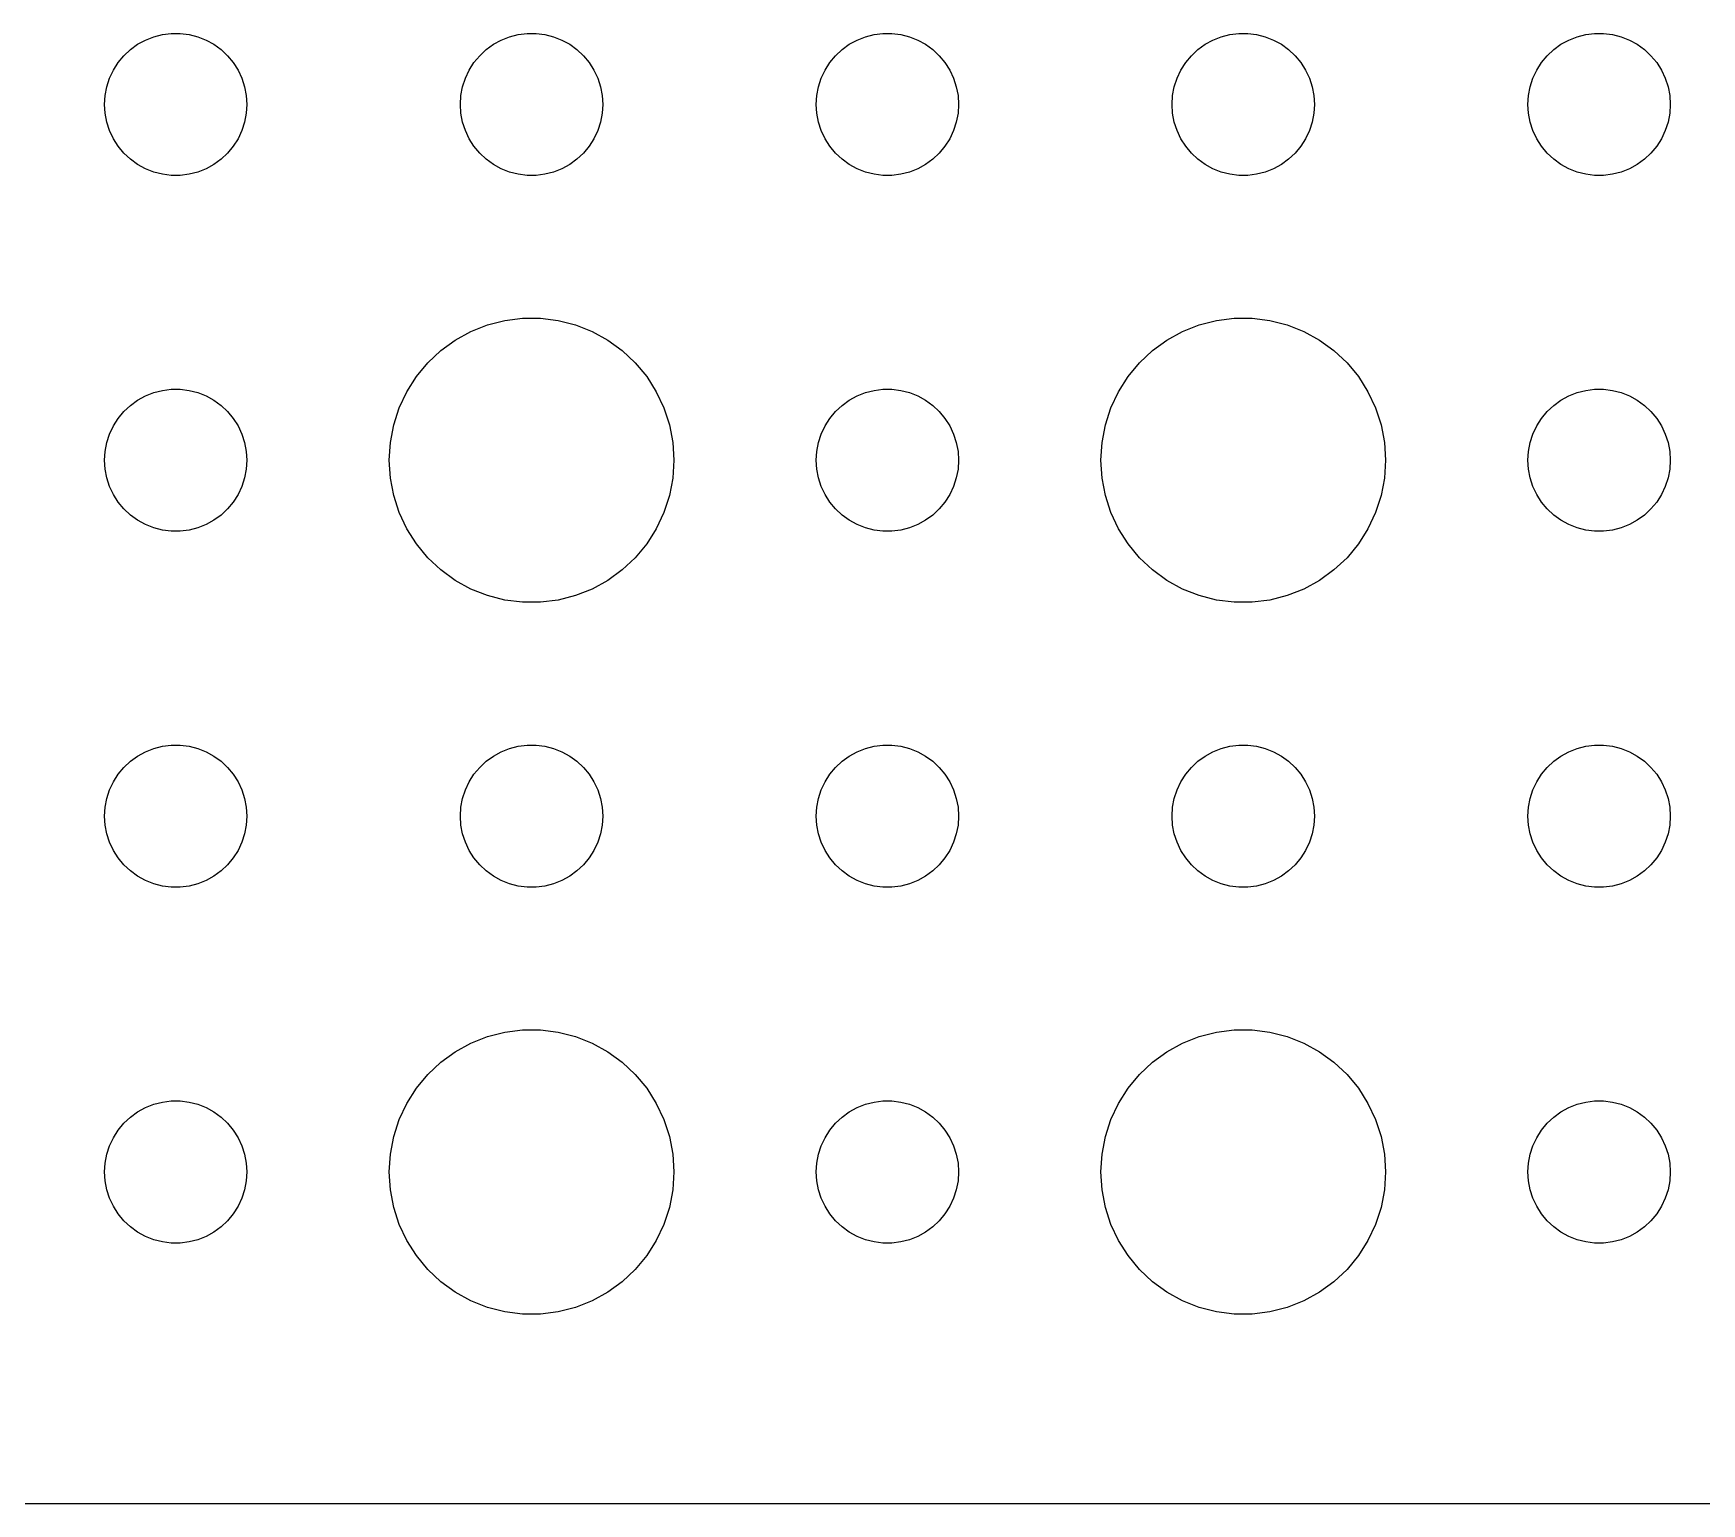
# Model space of a CAD drawing. Header units: metres. Extents: x -134 to 134, y -134 to 134.
# Drawn here: x -3 to 32.16, y -134.49 to -103.5 of the extents above; entities that cross this region are included whole.
import ezdxf

# ---------------------------------------------------------------- set-up
doc = ezdxf.new("R2010")
doc.units = ezdxf.units.M

msp = doc.modelspace()

# ---------------------------------------------------------------- linework, layer by layer
for p, q in [((-0.80373, -103.734), (-0.63866, -103.643)), ((-0.63866, -103.643), (-0.46352, -103.573)), ((-0.46352, -103.573), (-0.28107, -103.527)), ((-0.28107, -103.527), (-0.09418, -103.503)), ((-0.09418, -103.503), (0.09418, -103.503)), ((0.09418, -103.503), (0.28107, -103.527)), ((0.28107, -103.527), (0.46352, -103.573)), ((0.46352, -103.573), (0.63866, -103.643)), ((0.63866, -103.643), (0.80373, -103.734)), ((6.69626, -103.734), (6.86133, -103.643)), ((6.86133, -103.643), (7.03647, -103.573)), ((7.03647, -103.573), (7.21892, -103.527)), ((7.21892, -103.527), (7.40581, -103.503)), ((7.40581, -103.503), (7.59418, -103.503)), ((7.59418, -103.503), (7.78107, -103.527)), ((7.78107, -103.527), (7.96352, -103.573)), ((7.96352, -103.573), (8.13866, -103.643)), ((8.13866, -103.643), (8.30373, -103.734)), ((14.1963, -103.734), (14.3613, -103.643)), ((14.3613, -103.643), (14.5365, -103.573)), ((14.5365, -103.573), (14.7189, -103.527)), ((14.7189, -103.527), (14.9058, -103.503)), ((14.9058, -103.503), (15.0942, -103.503)), ((15.0942, -103.503), (15.2811, -103.527)), ((15.2811, -103.527), (15.4635, -103.573)), ((15.4635, -103.573), (15.6387, -103.643)), ((15.6387, -103.643), (15.8037, -103.734)), ((21.6963, -103.734), (21.8613, -103.643)), ((21.8613, -103.643), (22.0365, -103.573)), ((22.0365, -103.573), (22.2189, -103.527)), ((22.2189, -103.527), (22.4058, -103.503)), ((22.4058, -103.503), (22.5942, -103.503)), ((22.5942, -103.503), (22.7811, -103.527)), ((22.7811, -103.527), (22.9635, -103.573)), ((22.9635, -103.573), (23.1387, -103.643)), ((23.1387, -103.643), (23.3037, -103.734)), ((29.1963, -103.734), (29.3613, -103.643)), ((29.3613, -103.643), (29.5365, -103.573)), ((29.5365, -103.573), (29.7189, -103.527)), ((29.7189, -103.527), (29.9058, -103.503)), ((29.9058, -103.503), (30.0942, -103.503)), ((30.0942, -103.503), (30.2811, -103.527)), ((30.2811, -103.527), (30.4635, -103.573)), ((30.4635, -103.573), (30.6387, -103.643)), ((30.6387, -103.643), (30.8037, -103.734)), ((-1.21352, -104.118), (-1.09344, -103.973)), ((-1.09344, -103.973), (-0.95613, -103.844)), ((-0.95613, -103.844), (-0.80373, -103.734)), ((0.80373, -103.734), (0.95613, -103.844)), ((0.95613, -103.844), (1.09344, -103.973)), ((1.09344, -103.973), (1.21352, -104.118)), ((6.28647, -104.118), (6.40654, -103.973)), ((6.40654, -103.973), (6.54385, -103.844)), ((6.54385, -103.844), (6.69626, -103.734)), ((8.30373, -103.734), (8.45613, -103.844)), ((8.45613, -103.844), (8.59344, -103.973)), ((8.59344, -103.973), (8.71352, -104.118)), ((13.7865, -104.118), (13.9065, -103.973)), ((13.9065, -103.973), (14.0439, -103.844)), ((14.0439, -103.844), (14.1963, -103.734)), ((15.8037, -103.734), (15.9561, -103.844)), ((15.9561, -103.844), (16.0934, -103.973)), ((16.0934, -103.973), (16.2135, -104.118)), ((21.2865, -104.118), (21.4065, -103.973)), ((21.4065, -103.973), (21.5439, -103.844)), ((21.5439, -103.844), (21.6963, -103.734)), ((23.3037, -103.734), (23.4561, -103.844)), ((23.4561, -103.844), (23.5934, -103.973)), ((23.5934, -103.973), (23.7135, -104.118)), ((28.7865, -104.118), (28.9065, -103.973)), ((28.9065, -103.973), (29.0439, -103.844)), ((29.0439, -103.844), (29.1963, -103.734)), ((30.8037, -103.734), (30.9561, -103.844)), ((30.9561, -103.844), (31.0934, -103.973)), ((31.0934, -103.973), (31.2135, -104.118)), ((-1.39465, -104.448), (-1.31445, -104.277)), ((-1.31445, -104.277), (-1.21352, -104.118)), ((1.21352, -104.118), (1.31445, -104.277)), ((1.31445, -104.277), (1.39465, -104.448)), ((6.10533, -104.448), (6.18553, -104.277)), ((6.18553, -104.277), (6.28647, -104.118)), ((8.71352, -104.118), (8.81445, -104.277)), ((8.81445, -104.277), (8.89465, -104.448)), ((13.6053, -104.448), (13.6855, -104.277)), ((13.6855, -104.277), (13.7865, -104.118)), ((16.2135, -104.118), (16.3145, -104.277)), ((16.3145, -104.277), (16.3947, -104.448)), ((21.1053, -104.448), (21.1855, -104.277)), ((21.1855, -104.277), (21.2865, -104.118)), ((23.7135, -104.118), (23.8145, -104.277)), ((23.8145, -104.277), (23.8947, -104.448)), ((28.6053, -104.448), (28.6855, -104.277)), ((28.6855, -104.277), (28.7865, -104.118)), ((31.2135, -104.118), (31.3145, -104.277)), ((31.3145, -104.277), (31.3947, -104.448)), ((-1.48816, -104.812), (-1.45287, -104.627)), ((-1.45287, -104.627), (-1.39465, -104.448)), ((1.39465, -104.448), (1.45287, -104.627)), ((1.45287, -104.627), (1.48816, -104.812)), ((6.01183, -104.812), (6.04712, -104.627)), ((6.04712, -104.627), (6.10533, -104.448)), ((8.89465, -104.448), (8.95287, -104.627)), ((8.95287, -104.627), (8.98816, -104.812)), ((13.5118, -104.812), (13.5471, -104.627)), ((13.5471, -104.627), (13.6053, -104.448)), ((16.3947, -104.448), (16.4529, -104.627)), ((16.4529, -104.627), (16.4882, -104.812)), ((21.0118, -104.812), (21.0471, -104.627)), ((21.0471, -104.627), (21.1053, -104.448)), ((23.8947, -104.448), (23.9529, -104.627)), ((23.9529, -104.627), (23.9882, -104.812)), ((28.5118, -104.812), (28.5471, -104.627)), ((28.5471, -104.627), (28.6053, -104.448)), ((31.3947, -104.448), (31.4529, -104.627)), ((31.4529, -104.627), (31.4882, -104.812)), ((-1.5, -105), (-1.48816, -104.812)), ((-1.48816, -105.188), (-1.5, -105)), ((1.48816, -104.812), (1.5, -105)), ((1.5, -105), (1.48816, -105.188)), ((6, -105), (6.01183, -104.812)), ((6.01183, -105.188), (6, -105)), ((8.98816, -104.812), (9, -105)), ((9, -105), (8.98816, -105.188)), ((13.5, -105), (13.5118, -104.812)), ((13.5118, -105.188), (13.5, -105)), ((16.4882, -104.812), (16.5, -105)), ((16.5, -105), (16.4882, -105.188)), ((21, -105), (21.0118, -104.812)), ((21.0118, -105.188), (21, -105)), ((23.9882, -104.812), (24, -105)), ((24, -105), (23.9882, -105.188)), ((28.5, -105), (28.5118, -104.812)), ((28.5118, -105.188), (28.5, -105)), ((31.4882, -104.812), (31.5, -105)), ((31.5, -105), (31.4882, -105.188)), ((-1.45287, -105.373), (-1.48816, -105.188)), ((-1.39465, -105.552), (-1.45287, -105.373)), ((1.45287, -105.373), (1.39465, -105.552)), ((1.48816, -105.188), (1.45287, -105.373)), ((6.04712, -105.373), (6.01183, -105.188)), ((6.10533, -105.552), (6.04712, -105.373)), ((8.95287, -105.373), (8.89465, -105.552)), ((8.98816, -105.188), (8.95287, -105.373)), ((13.5471, -105.373), (13.5118, -105.188)), ((13.6053, -105.552), (13.5471, -105.373)), ((16.4529, -105.373), (16.3947, -105.552)), ((16.4882, -105.188), (16.4529, -105.373)), ((21.0471, -105.373), (21.0118, -105.188)), ((21.1053, -105.552), (21.0471, -105.373)), ((23.9529, -105.373), (23.8947, -105.552)), ((23.9882, -105.188), (23.9529, -105.373)), ((28.5471, -105.373), (28.5118, -105.188)), ((28.6053, -105.552), (28.5471, -105.373)), ((31.4529, -105.373), (31.3947, -105.552)), ((31.4882, -105.188), (31.4529, -105.373)), ((-1.31445, -105.723), (-1.39465, -105.552)), ((-1.21352, -105.882), (-1.31445, -105.723)), ((1.31445, -105.723), (1.21352, -105.882)), ((1.39465, -105.552), (1.31445, -105.723)), ((6.18553, -105.723), (6.10533, -105.552)), ((6.28647, -105.882), (6.18553, -105.723)), ((8.81445, -105.723), (8.71352, -105.882)), ((8.89465, -105.552), (8.81445, -105.723)), ((13.6855, -105.723), (13.6053, -105.552)), ((13.7865, -105.882), (13.6855, -105.723)), ((16.3145, -105.723), (16.2135, -105.882)), ((16.3947, -105.552), (16.3145, -105.723)), ((21.1855, -105.723), (21.1053, -105.552)), ((21.2865, -105.882), (21.1855, -105.723)), ((23.8145, -105.723), (23.7135, -105.882)), ((23.8947, -105.552), (23.8145, -105.723)), ((28.6855, -105.723), (28.6053, -105.552)), ((28.7865, -105.882), (28.6855, -105.723)), ((31.3145, -105.723), (31.2135, -105.882)), ((31.3947, -105.552), (31.3145, -105.723)), ((-1.09344, -106.027), (-1.21352, -105.882)), ((-0.95613, -106.156), (-1.09344, -106.027)), ((-0.80373, -106.266), (-0.95613, -106.156)), ((0.95613, -106.156), (0.80373, -106.266)), ((1.09344, -106.027), (0.95613, -106.156)), ((1.21352, -105.882), (1.09344, -106.027)), ((6.40654, -106.027), (6.28647, -105.882)), ((6.54385, -106.156), (6.40654, -106.027)), ((6.69626, -106.266), (6.54385, -106.156)), ((8.45613, -106.156), (8.30373, -106.266)), ((8.59344, -106.027), (8.45613, -106.156)), ((8.71352, -105.882), (8.59344, -106.027)), ((13.9065, -106.027), (13.7865, -105.882)), ((14.0439, -106.156), (13.9065, -106.027)), ((14.1963, -106.266), (14.0439, -106.156)), ((15.9561, -106.156), (15.8037, -106.266)), ((16.0934, -106.027), (15.9561, -106.156)), ((16.2135, -105.882), (16.0934, -106.027)), ((21.4065, -106.027), (21.2865, -105.882)), ((21.5439, -106.156), (21.4065, -106.027)), ((21.6963, -106.266), (21.5439, -106.156)), ((23.4561, -106.156), (23.3037, -106.266)), ((23.5934, -106.027), (23.4561, -106.156)), ((23.7135, -105.882), (23.5934, -106.027)), ((28.9065, -106.027), (28.7865, -105.882)), ((29.0439, -106.156), (28.9065, -106.027)), ((29.1963, -106.266), (29.0439, -106.156)), ((30.9561, -106.156), (30.8037, -106.266)), ((31.0934, -106.027), (30.9561, -106.156)), ((31.2135, -105.882), (31.0934, -106.027)), ((-0.63866, -106.357), (-0.80373, -106.266)), ((-0.46352, -106.427), (-0.63866, -106.357)), ((-0.28107, -106.473), (-0.46352, -106.427)), ((-0.09418, -106.497), (-0.28107, -106.473)), ((0.09418, -106.497), (-0.09418, -106.497)), ((0.28107, -106.473), (0.09418, -106.497)), ((0.46352, -106.427), (0.28107, -106.473)), ((0.63866, -106.357), (0.46352, -106.427)), ((0.80373, -106.266), (0.63866, -106.357)), ((6.86133, -106.357), (6.69626, -106.266)), ((7.03647, -106.427), (6.86133, -106.357)), ((7.21892, -106.473), (7.03647, -106.427)), ((7.40581, -106.497), (7.21892, -106.473)), ((7.59418, -106.497), (7.40581, -106.497)), ((7.78107, -106.473), (7.59418, -106.497)), ((7.96352, -106.427), (7.78107, -106.473)), ((8.13866, -106.357), (7.96352, -106.427)), ((8.30373, -106.266), (8.13866, -106.357)), ((14.3613, -106.357), (14.1963, -106.266)), ((14.5365, -106.427), (14.3613, -106.357)), ((14.7189, -106.473), (14.5365, -106.427)), ((14.9058, -106.497), (14.7189, -106.473)), ((15.0942, -106.497), (14.9058, -106.497)), ((15.2811, -106.473), (15.0942, -106.497)), ((15.4635, -106.427), (15.2811, -106.473)), ((15.6387, -106.357), (15.4635, -106.427)), ((15.8037, -106.266), (15.6387, -106.357)), ((21.8613, -106.357), (21.6963, -106.266)), ((22.0365, -106.427), (21.8613, -106.357)), ((22.2189, -106.473), (22.0365, -106.427)), ((22.4058, -106.497), (22.2189, -106.473)), ((22.5942, -106.497), (22.4058, -106.497)), ((22.7811, -106.473), (22.5942, -106.497)), ((22.9635, -106.427), (22.7811, -106.473)), ((23.1387, -106.357), (22.9635, -106.427)), ((23.3037, -106.266), (23.1387, -106.357)), ((29.3613, -106.357), (29.1963, -106.266)), ((29.5365, -106.427), (29.3613, -106.357)), ((29.7189, -106.473), (29.5365, -106.427)), ((29.9058, -106.497), (29.7189, -106.473)), ((30.0942, -106.497), (29.9058, -106.497)), ((30.2811, -106.473), (30.0942, -106.497)), ((30.4635, -106.427), (30.2811, -106.473)), ((30.6387, -106.357), (30.4635, -106.427)), ((30.8037, -106.266), (30.6387, -106.357)), ((6.22266, -109.786), (6.57294, -109.647)), ((6.57294, -109.647), (6.93785, -109.553)), ((6.93785, -109.553), (7.31161, -109.506)), ((7.31161, -109.506), (7.68837, -109.506)), ((7.68837, -109.506), (8.06213, -109.553)), ((8.06213, -109.553), (8.42705, -109.647)), ((8.42705, -109.647), (8.77733, -109.786)), ((21.2227, -109.786), (21.5729, -109.647)), ((21.5729, -109.647), (21.9379, -109.553)), ((21.9379, -109.553), (22.3116, -109.506)), ((22.3116, -109.506), (22.6884, -109.506)), ((22.6884, -109.506), (23.0621, -109.553)), ((23.0621, -109.553), (23.427, -109.647)), ((23.427, -109.647), (23.7773, -109.786)), ((5.58772, -110.188), (5.89252, -109.967)), ((5.89252, -109.967), (6.22266, -109.786)), ((8.77733, -109.786), (9.10747, -109.967)), ((9.10747, -109.967), (9.41226, -110.188)), ((20.5877, -110.188), (20.8925, -109.967)), ((20.8925, -109.967), (21.2227, -109.786)), ((23.7773, -109.786), (24.1075, -109.967)), ((24.1075, -109.967), (24.4123, -110.188)), ((5.31308, -110.446), (5.58772, -110.188)), ((9.41226, -110.188), (9.6869, -110.446)), ((20.3131, -110.446), (20.5877, -110.188)), ((24.4123, -110.188), (24.6869, -110.446)), ((4.87108, -111.055), (5.07294, -110.737)), ((5.07294, -110.737), (5.31308, -110.446)), ((9.6869, -110.446), (9.92705, -110.737)), ((9.92705, -110.737), (10.1289, -111.055)), ((19.8711, -111.055), (20.0729, -110.737)), ((20.0729, -110.737), (20.3131, -110.446)), ((24.6869, -110.446), (24.927, -110.737)), ((24.927, -110.737), (25.1289, -111.055)), ((-0.63866, -111.143), (-0.46352, -111.073)), ((-0.46352, -111.073), (-0.28107, -111.027)), ((-0.28107, -111.027), (-0.09418, -111.003)), ((-0.09418, -111.003), (0.09418, -111.003)), ((0.09418, -111.003), (0.28107, -111.027)), ((0.28107, -111.027), (0.46352, -111.073)), ((0.46352, -111.073), (0.63866, -111.143)), ((4.71066, -111.396), (4.87108, -111.055)), ((10.1289, -111.055), (10.2893, -111.396)), ((14.3613, -111.143), (14.5365, -111.073)), ((14.5365, -111.073), (14.7189, -111.027)), ((14.7189, -111.027), (14.9058, -111.003)), ((14.9058, -111.003), (15.0942, -111.003)), ((15.0942, -111.003), (15.2811, -111.027)), ((15.2811, -111.027), (15.4635, -111.073)), ((15.4635, -111.073), (15.6387, -111.143)), ((19.7107, -111.396), (19.8711, -111.055)), ((25.1289, -111.055), (25.2893, -111.396)), ((29.3613, -111.143), (29.5365, -111.073)), ((29.5365, -111.073), (29.7189, -111.027)), ((29.7189, -111.027), (29.9058, -111.003)), ((29.9058, -111.003), (30.0942, -111.003)), ((30.0942, -111.003), (30.2811, -111.027)), ((30.2811, -111.027), (30.4635, -111.073)), ((30.4635, -111.073), (30.6387, -111.143)), ((-1.09344, -111.473), (-0.95613, -111.344)), ((-0.95613, -111.344), (-0.80373, -111.234)), ((-0.80373, -111.234), (-0.63866, -111.143)), ((0.63866, -111.143), (0.80373, -111.234)), ((0.80373, -111.234), (0.95613, -111.344)), ((0.95613, -111.344), (1.09344, -111.473)), ((4.59424, -111.754), (4.71066, -111.396)), ((10.2893, -111.396), (10.4057, -111.754)), ((13.9065, -111.473), (14.0439, -111.344)), ((14.0439, -111.344), (14.1963, -111.234)), ((14.1963, -111.234), (14.3613, -111.143)), ((15.6387, -111.143), (15.8037, -111.234)), ((15.8037, -111.234), (15.9561, -111.344)), ((15.9561, -111.344), (16.0934, -111.473)), ((19.5942, -111.754), (19.7107, -111.396)), ((25.2893, -111.396), (25.4057, -111.754)), ((28.9065, -111.473), (29.0439, -111.344)), ((29.0439, -111.344), (29.1963, -111.234)), ((29.1963, -111.234), (29.3613, -111.143)), ((30.6387, -111.143), (30.8037, -111.234)), ((30.8037, -111.234), (30.9561, -111.344)), ((30.9561, -111.344), (31.0934, -111.473)), ((-1.39465, -111.948), (-1.31445, -111.777)), ((-1.31445, -111.777), (-1.21352, -111.618)), ((-1.21352, -111.618), (-1.09344, -111.473)), ((1.09344, -111.473), (1.21352, -111.618)), ((1.21352, -111.618), (1.31445, -111.777)), ((1.31445, -111.777), (1.39465, -111.948)), ((4.52365, -112.124), (4.59424, -111.754)), ((10.4057, -111.754), (10.4763, -112.124)), ((13.6053, -111.948), (13.6855, -111.777)), ((13.6855, -111.777), (13.7865, -111.618)), ((13.7865, -111.618), (13.9065, -111.473)), ((16.0934, -111.473), (16.2135, -111.618)), ((16.2135, -111.618), (16.3145, -111.777)), ((16.3145, -111.777), (16.3947, -111.948)), ((19.5237, -112.124), (19.5942, -111.754)), ((25.4057, -111.754), (25.4763, -112.124)), ((28.6053, -111.948), (28.6855, -111.777)), ((28.6855, -111.777), (28.7865, -111.618)), ((28.7865, -111.618), (28.9065, -111.473)), ((31.0934, -111.473), (31.2135, -111.618)), ((31.2135, -111.618), (31.3145, -111.777)), ((31.3145, -111.777), (31.3947, -111.948)), ((-1.48816, -112.312), (-1.45287, -112.127)), ((-1.45287, -112.127), (-1.39465, -111.948)), ((1.39465, -111.948), (1.45287, -112.127)), ((1.45287, -112.127), (1.48816, -112.312)), ((4.5, -112.5), (4.52365, -112.124)), ((10.4763, -112.124), (10.5, -112.5)), ((13.5118, -112.312), (13.5471, -112.127)), ((13.5471, -112.127), (13.6053, -111.948)), ((16.3947, -111.948), (16.4529, -112.127)), ((16.4529, -112.127), (16.4882, -112.312)), ((19.5, -112.5), (19.5237, -112.124)), ((25.4763, -112.124), (25.5, -112.5)), ((28.5118, -112.312), (28.5471, -112.127)), ((28.5471, -112.127), (28.6053, -111.948)), ((31.3947, -111.948), (31.4529, -112.127)), ((31.4529, -112.127), (31.4882, -112.312)), ((-1.5, -112.5), (-1.48816, -112.312)), ((-1.48816, -112.688), (-1.5, -112.5)), ((1.48816, -112.312), (1.5, -112.5)), ((1.5, -112.5), (1.48816, -112.688)), ((4.52365, -112.876), (4.5, -112.5)), ((10.5, -112.5), (10.4763, -112.876)), ((13.5, -112.5), (13.5118, -112.312)), ((13.5118, -112.688), (13.5, -112.5)), ((16.4882, -112.312), (16.5, -112.5)), ((16.5, -112.5), (16.4882, -112.688)), ((19.5237, -112.876), (19.5, -112.5)), ((25.5, -112.5), (25.4763, -112.876)), ((28.5, -112.5), (28.5118, -112.312)), ((28.5118, -112.688), (28.5, -112.5)), ((31.4882, -112.312), (31.5, -112.5)), ((31.5, -112.5), (31.4882, -112.688)), ((-1.45287, -112.873), (-1.48816, -112.688)), ((1.48816, -112.688), (1.45287, -112.873)), ((13.5471, -112.873), (13.5118, -112.688)), ((16.4882, -112.688), (16.4529, -112.873)), ((28.5471, -112.873), (28.5118, -112.688)), ((31.4882, -112.688), (31.4529, -112.873)), ((-1.39465, -113.052), (-1.45287, -112.873)), ((-1.31445, -113.223), (-1.39465, -113.052)), ((1.39465, -113.052), (1.31445, -113.223)), ((1.45287, -112.873), (1.39465, -113.052)), ((4.59424, -113.246), (4.52365, -112.876)), ((10.4763, -112.876), (10.4057, -113.246)), ((13.6053, -113.052), (13.5471, -112.873)), ((13.6855, -113.223), (13.6053, -113.052)), ((16.3947, -113.052), (16.3145, -113.223)), ((16.4529, -112.873), (16.3947, -113.052)), ((19.5942, -113.246), (19.5237, -112.876)), ((25.4763, -112.876), (25.4057, -113.246)), ((28.6053, -113.052), (28.5471, -112.873)), ((28.6855, -113.223), (28.6053, -113.052)), ((31.3947, -113.052), (31.3145, -113.223)), ((31.4529, -112.873), (31.3947, -113.052)), ((-1.21352, -113.382), (-1.31445, -113.223)), ((-1.09344, -113.527), (-1.21352, -113.382)), ((-0.95613, -113.656), (-1.09344, -113.527)), ((1.09344, -113.527), (0.95613, -113.656)), ((1.21352, -113.382), (1.09344, -113.527)), ((1.31445, -113.223), (1.21352, -113.382)), ((4.71066, -113.604), (4.59424, -113.246)), ((10.4057, -113.246), (10.2893, -113.604)), ((13.7865, -113.382), (13.6855, -113.223)), ((13.9065, -113.527), (13.7865, -113.382)), ((14.0439, -113.656), (13.9065, -113.527)), ((16.0934, -113.527), (15.9561, -113.656)), ((16.2135, -113.382), (16.0934, -113.527)), ((16.3145, -113.223), (16.2135, -113.382)), ((19.7107, -113.604), (19.5942, -113.246)), ((25.4057, -113.246), (25.2893, -113.604)), ((28.7865, -113.382), (28.6855, -113.223)), ((28.9065, -113.527), (28.7865, -113.382)), ((29.0439, -113.656), (28.9065, -113.527)), ((31.0934, -113.527), (30.9561, -113.656)), ((31.2135, -113.382), (31.0934, -113.527)), ((31.3145, -113.223), (31.2135, -113.382)), ((-0.80373, -113.766), (-0.95613, -113.656)), ((-0.63866, -113.857), (-0.80373, -113.766)), ((-0.46352, -113.927), (-0.63866, -113.857)), ((0.63866, -113.857), (0.46352, -113.927)), ((0.80373, -113.766), (0.63866, -113.857)), ((0.95613, -113.656), (0.80373, -113.766)), ((4.87108, -113.945), (4.71066, -113.604)), ((10.2893, -113.604), (10.1289, -113.945)), ((14.1963, -113.766), (14.0439, -113.656)), ((14.3613, -113.857), (14.1963, -113.766)), ((14.5365, -113.927), (14.3613, -113.857)), ((15.6387, -113.857), (15.4635, -113.927)), ((15.8037, -113.766), (15.6387, -113.857)), ((15.9561, -113.656), (15.8037, -113.766)), ((19.8711, -113.945), (19.7107, -113.604)), ((25.2893, -113.604), (25.1289, -113.945)), ((29.1963, -113.766), (29.0439, -113.656)), ((29.3613, -113.857), (29.1963, -113.766)), ((29.5365, -113.927), (29.3613, -113.857)), ((30.6387, -113.857), (30.4635, -113.927)), ((30.8037, -113.766), (30.6387, -113.857)), ((30.9561, -113.656), (30.8037, -113.766)), ((-0.28107, -113.973), (-0.46352, -113.927)), ((-0.09418, -113.997), (-0.28107, -113.973)), ((0.09418, -113.997), (-0.09418, -113.997)), ((0.28107, -113.973), (0.09418, -113.997)), ((0.46352, -113.927), (0.28107, -113.973)), ((5.07294, -114.263), (4.87108, -113.945)), ((5.31308, -114.554), (5.07294, -114.263)), ((9.92705, -114.263), (9.6869, -114.554)), ((10.1289, -113.945), (9.92705, -114.263)), ((14.7189, -113.973), (14.5365, -113.927)), ((14.9058, -113.997), (14.7189, -113.973)), ((15.0942, -113.997), (14.9058, -113.997)), ((15.2811, -113.973), (15.0942, -113.997)), ((15.4635, -113.927), (15.2811, -113.973)), ((20.0729, -114.263), (19.8711, -113.945)), ((20.3131, -114.554), (20.0729, -114.263)), ((24.927, -114.263), (24.6869, -114.554)), ((25.1289, -113.945), (24.927, -114.263)), ((29.7189, -113.973), (29.5365, -113.927)), ((29.9058, -113.997), (29.7189, -113.973)), ((30.0942, -113.997), (29.9058, -113.997)), ((30.2811, -113.973), (30.0942, -113.997)), ((30.4635, -113.927), (30.2811, -113.973)), ((5.58772, -114.812), (5.31308, -114.554)), ((9.6869, -114.554), (9.41226, -114.812)), ((20.5877, -114.812), (20.3131, -114.554)), ((24.6869, -114.554), (24.4123, -114.812)), ((5.89252, -115.033), (5.58772, -114.812)), ((9.41226, -114.812), (9.10747, -115.033)), ((20.8925, -115.033), (20.5877, -114.812)), ((24.4123, -114.812), (24.1075, -115.033)), ((6.22266, -115.214), (5.89252, -115.033)), ((6.57294, -115.353), (6.22266, -115.214)), ((8.77733, -115.214), (8.42705, -115.353)), ((9.10747, -115.033), (8.77733, -115.214)), ((21.2227, -115.214), (20.8925, -115.033)), ((21.5729, -115.353), (21.2227, -115.214)), ((23.7773, -115.214), (23.427, -115.353)), ((24.1075, -115.033), (23.7773, -115.214)), ((6.93785, -115.447), (6.57294, -115.353)), ((7.31161, -115.494), (6.93785, -115.447)), ((7.68837, -115.494), (7.31161, -115.494)), ((8.06213, -115.447), (7.68837, -115.494)), ((8.42705, -115.353), (8.06213, -115.447)), ((21.9379, -115.447), (21.5729, -115.353)), ((22.3116, -115.494), (21.9379, -115.447)), ((22.6884, -115.494), (22.3116, -115.494)), ((23.0621, -115.447), (22.6884, -115.494)), ((23.427, -115.353), (23.0621, -115.447)), ((-1.09344, -118.973), (-0.95613, -118.844)), ((-0.95613, -118.844), (-0.80373, -118.734)), ((-0.80373, -118.734), (-0.63866, -118.643)), ((-0.63866, -118.643), (-0.46352, -118.573)), ((-0.46352, -118.573), (-0.28107, -118.527)), ((-0.28107, -118.527), (-0.09418, -118.503)), ((-0.09418, -118.503), (0.09418, -118.503)), ((0.09418, -118.503), (0.28107, -118.527)), ((0.28107, -118.527), (0.46352, -118.573)), ((0.46352, -118.573), (0.63866, -118.643)), ((0.63866, -118.643), (0.80373, -118.734)), ((0.80373, -118.734), (0.95613, -118.844)), ((0.95613, -118.844), (1.09344, -118.973)), ((6.40654, -118.973), (6.54385, -118.844)), ((6.54385, -118.844), (6.69626, -118.734)), ((6.69626, -118.734), (6.86133, -118.643)), ((6.86133, -118.643), (7.03647, -118.573)), ((7.03647, -118.573), (7.21892, -118.527)), ((7.21892, -118.527), (7.40581, -118.503)), ((7.40581, -118.503), (7.59418, -118.503)), ((7.59418, -118.503), (7.78107, -118.527)), ((7.78107, -118.527), (7.96352, -118.573)), ((7.96352, -118.573), (8.13866, -118.643)), ((8.13866, -118.643), (8.30373, -118.734)), ((8.30373, -118.734), (8.45613, -118.844)), ((8.45613, -118.844), (8.59344, -118.973)), ((13.9065, -118.973), (14.0439, -118.844)), ((14.0439, -118.844), (14.1963, -118.734)), ((14.1963, -118.734), (14.3613, -118.643)), ((14.3613, -118.643), (14.5365, -118.573)), ((14.5365, -118.573), (14.7189, -118.527)), ((14.7189, -118.527), (14.9058, -118.503)), ((14.9058, -118.503), (15.0942, -118.503)), ((15.0942, -118.503), (15.2811, -118.527)), ((15.2811, -118.527), (15.4635, -118.573)), ((15.4635, -118.573), (15.6387, -118.643)), ((15.6387, -118.643), (15.8037, -118.734)), ((15.8037, -118.734), (15.9561, -118.844)), ((15.9561, -118.844), (16.0934, -118.973)), ((21.4065, -118.973), (21.5439, -118.844)), ((21.5439, -118.844), (21.6963, -118.734)), ((21.6963, -118.734), (21.8613, -118.643)), ((21.8613, -118.643), (22.0365, -118.573)), ((22.0365, -118.573), (22.2189, -118.527)), ((22.2189, -118.527), (22.4058, -118.503)), ((22.4058, -118.503), (22.5942, -118.503)), ((22.5942, -118.503), (22.7811, -118.527)), ((22.7811, -118.527), (22.9635, -118.573)), ((22.9635, -118.573), (23.1387, -118.643)), ((23.1387, -118.643), (23.3037, -118.734)), ((23.3037, -118.734), (23.4561, -118.844)), ((23.4561, -118.844), (23.5934, -118.973)), ((28.9065, -118.973), (29.0439, -118.844)), ((29.0439, -118.844), (29.1963, -118.734)), ((29.1963, -118.734), (29.3613, -118.643)), ((29.3613, -118.643), (29.5365, -118.573)), ((29.5365, -118.573), (29.7189, -118.527)), ((29.7189, -118.527), (29.9058, -118.503)), ((29.9058, -118.503), (30.0942, -118.503)), ((30.0942, -118.503), (30.2811, -118.527)), ((30.2811, -118.527), (30.4635, -118.573)), ((30.4635, -118.573), (30.6387, -118.643)), ((30.6387, -118.643), (30.8037, -118.734)), ((30.8037, -118.734), (30.9561, -118.844)), ((30.9561, -118.844), (31.0934, -118.973)), ((-1.31445, -119.277), (-1.21352, -119.118)), ((-1.21352, -119.118), (-1.09344, -118.973)), ((1.09344, -118.973), (1.21352, -119.118)), ((1.21352, -119.118), (1.31445, -119.277)), ((6.18553, -119.277), (6.28647, -119.118)), ((6.28647, -119.118), (6.40654, -118.973)), ((8.59344, -118.973), (8.71352, -119.118)), ((8.71352, -119.118), (8.81445, -119.277)), ((13.6855, -119.277), (13.7865, -119.118)), ((13.7865, -119.118), (13.9065, -118.973)), ((16.0934, -118.973), (16.2135, -119.118)), ((16.2135, -119.118), (16.3145, -119.277)), ((21.1855, -119.277), (21.2865, -119.118)), ((21.2865, -119.118), (21.4065, -118.973)), ((23.5934, -118.973), (23.7135, -119.118)), ((23.7135, -119.118), (23.8145, -119.277)), ((28.6855, -119.277), (28.7865, -119.118)), ((28.7865, -119.118), (28.9065, -118.973)), ((31.0934, -118.973), (31.2135, -119.118)), ((31.2135, -119.118), (31.3145, -119.277)), ((-1.45287, -119.627), (-1.39465, -119.448)), ((-1.39465, -119.448), (-1.31445, -119.277)), ((1.31445, -119.277), (1.39465, -119.448)), ((1.39465, -119.448), (1.45287, -119.627)), ((6.04712, -119.627), (6.10533, -119.448)), ((6.10533, -119.448), (6.18553, -119.277)), ((8.81445, -119.277), (8.89465, -119.448)), ((8.89465, -119.448), (8.95287, -119.627)), ((13.5471, -119.627), (13.6053, -119.448)), ((13.6053, -119.448), (13.6855, -119.277)), ((16.3145, -119.277), (16.3947, -119.448)), ((16.3947, -119.448), (16.4529, -119.627)), ((21.0471, -119.627), (21.1053, -119.448)), ((21.1053, -119.448), (21.1855, -119.277)), ((23.8145, -119.277), (23.8947, -119.448)), ((23.8947, -119.448), (23.9529, -119.627)), ((28.5471, -119.627), (28.6053, -119.448)), ((28.6053, -119.448), (28.6855, -119.277)), ((31.3145, -119.277), (31.3947, -119.448)), ((31.3947, -119.448), (31.4529, -119.627)), ((-1.5, -120), (-1.48816, -119.812)), ((-1.48816, -119.812), (-1.45287, -119.627)), ((1.45287, -119.627), (1.48816, -119.812)), ((1.48816, -119.812), (1.5, -120)), ((6, -120), (6.01183, -119.812)), ((6.01183, -119.812), (6.04712, -119.627)), ((8.95287, -119.627), (8.98816, -119.812)), ((8.98816, -119.812), (9, -120)), ((13.5, -120), (13.5118, -119.812)), ((13.5118, -119.812), (13.5471, -119.627)), ((16.4529, -119.627), (16.4882, -119.812)), ((16.4882, -119.812), (16.5, -120)), ((21, -120), (21.0118, -119.812)), ((21.0118, -119.812), (21.0471, -119.627)), ((23.9529, -119.627), (23.9882, -119.812)), ((23.9882, -119.812), (24, -120)), ((28.5, -120), (28.5118, -119.812)), ((28.5118, -119.812), (28.5471, -119.627)), ((31.4529, -119.627), (31.4882, -119.812)), ((31.4882, -119.812), (31.5, -120)), ((-1.48816, -120.188), (-1.5, -120)), ((-1.45287, -120.373), (-1.48816, -120.188)), ((1.48816, -120.188), (1.45287, -120.373)), ((1.5, -120), (1.48816, -120.188)), ((6.01183, -120.188), (6, -120)), ((6.04712, -120.373), (6.01183, -120.188)), ((8.98816, -120.188), (8.95287, -120.373)), ((9, -120), (8.98816, -120.188)), ((13.5118, -120.188), (13.5, -120)), ((13.5471, -120.373), (13.5118, -120.188)), ((16.4882, -120.188), (16.4529, -120.373)), ((16.5, -120), (16.4882, -120.188)), ((21.0118, -120.188), (21, -120)), ((21.0471, -120.373), (21.0118, -120.188)), ((23.9882, -120.188), (23.9529, -120.373)), ((24, -120), (23.9882, -120.188)), ((28.5118, -120.188), (28.5, -120)), ((28.5471, -120.373), (28.5118, -120.188)), ((31.4882, -120.188), (31.4529, -120.373)), ((31.5, -120), (31.4882, -120.188)), ((-1.39465, -120.552), (-1.45287, -120.373)), ((-1.31445, -120.723), (-1.39465, -120.552)), ((1.39465, -120.552), (1.31445, -120.723)), ((1.45287, -120.373), (1.39465, -120.552)), ((6.10533, -120.552), (6.04712, -120.373)), ((6.18553, -120.723), (6.10533, -120.552)), ((8.89465, -120.552), (8.81445, -120.723)), ((8.95287, -120.373), (8.89465, -120.552)), ((13.6053, -120.552), (13.5471, -120.373)), ((13.6855, -120.723), (13.6053, -120.552)), ((16.3947, -120.552), (16.3145, -120.723)), ((16.4529, -120.373), (16.3947, -120.552)), ((21.1053, -120.552), (21.0471, -120.373)), ((21.1855, -120.723), (21.1053, -120.552)), ((23.8947, -120.552), (23.8145, -120.723)), ((23.9529, -120.373), (23.8947, -120.552)), ((28.6053, -120.552), (28.5471, -120.373)), ((28.6855, -120.723), (28.6053, -120.552)), ((31.3947, -120.552), (31.3145, -120.723)), ((31.4529, -120.373), (31.3947, -120.552)), ((-1.21352, -120.882), (-1.31445, -120.723)), ((-1.09344, -121.027), (-1.21352, -120.882)), ((1.21352, -120.882), (1.09344, -121.027)), ((1.31445, -120.723), (1.21352, -120.882)), ((6.28647, -120.882), (6.18553, -120.723)), ((6.40654, -121.027), (6.28647, -120.882)), ((8.71352, -120.882), (8.59344, -121.027)), ((8.81445, -120.723), (8.71352, -120.882)), ((13.7865, -120.882), (13.6855, -120.723)), ((13.9065, -121.027), (13.7865, -120.882)), ((16.2135, -120.882), (16.0934, -121.027)), ((16.3145, -120.723), (16.2135, -120.882)), ((21.2865, -120.882), (21.1855, -120.723)), ((21.4065, -121.027), (21.2865, -120.882)), ((23.7135, -120.882), (23.5934, -121.027)), ((23.8145, -120.723), (23.7135, -120.882)), ((28.7865, -120.882), (28.6855, -120.723)), ((28.9065, -121.027), (28.7865, -120.882)), ((31.2135, -120.882), (31.0934, -121.027)), ((31.3145, -120.723), (31.2135, -120.882)), ((-0.95613, -121.156), (-1.09344, -121.027)), ((-0.80373, -121.266), (-0.95613, -121.156)), ((-0.63866, -121.357), (-0.80373, -121.266)), ((0.80373, -121.266), (0.63866, -121.357)), ((0.95613, -121.156), (0.80373, -121.266)), ((1.09344, -121.027), (0.95613, -121.156)), ((6.54385, -121.156), (6.40654, -121.027)), ((6.69626, -121.266), (6.54385, -121.156)), ((6.86133, -121.357), (6.69626, -121.266)), ((8.30373, -121.266), (8.13866, -121.357)), ((8.45613, -121.156), (8.30373, -121.266)), ((8.59344, -121.027), (8.45613, -121.156)), ((14.0439, -121.156), (13.9065, -121.027)), ((14.1963, -121.266), (14.0439, -121.156)), ((14.3613, -121.357), (14.1963, -121.266)), ((15.8037, -121.266), (15.6387, -121.357)), ((15.9561, -121.156), (15.8037, -121.266)), ((16.0934, -121.027), (15.9561, -121.156)), ((21.5439, -121.156), (21.4065, -121.027)), ((21.6963, -121.266), (21.5439, -121.156)), ((21.8613, -121.357), (21.6963, -121.266)), ((23.3037, -121.266), (23.1387, -121.357)), ((23.4561, -121.156), (23.3037, -121.266)), ((23.5934, -121.027), (23.4561, -121.156)), ((29.0439, -121.156), (28.9065, -121.027)), ((29.1963, -121.266), (29.0439, -121.156)), ((29.3613, -121.357), (29.1963, -121.266)), ((30.8037, -121.266), (30.6387, -121.357)), ((30.9561, -121.156), (30.8037, -121.266)), ((31.0934, -121.027), (30.9561, -121.156)), ((-0.46352, -121.427), (-0.63866, -121.357)), ((-0.28107, -121.473), (-0.46352, -121.427)), ((-0.09418, -121.497), (-0.28107, -121.473)), ((0.09418, -121.497), (-0.09418, -121.497)), ((0.28107, -121.473), (0.09418, -121.497)), ((0.46352, -121.427), (0.28107, -121.473)), ((0.63866, -121.357), (0.46352, -121.427)), ((7.03647, -121.427), (6.86133, -121.357)), ((7.21892, -121.473), (7.03647, -121.427)), ((7.40581, -121.497), (7.21892, -121.473)), ((7.59418, -121.497), (7.40581, -121.497)), ((7.78107, -121.473), (7.59418, -121.497)), ((7.96352, -121.427), (7.78107, -121.473)), ((8.13866, -121.357), (7.96352, -121.427)), ((14.5365, -121.427), (14.3613, -121.357)), ((14.7189, -121.473), (14.5365, -121.427)), ((14.9058, -121.497), (14.7189, -121.473)), ((15.0942, -121.497), (14.9058, -121.497)), ((15.2811, -121.473), (15.0942, -121.497)), ((15.4635, -121.427), (15.2811, -121.473)), ((15.6387, -121.357), (15.4635, -121.427)), ((22.0365, -121.427), (21.8613, -121.357)), ((22.2189, -121.473), (22.0365, -121.427)), ((22.4058, -121.497), (22.2189, -121.473)), ((22.5942, -121.497), (22.4058, -121.497)), ((22.7811, -121.473), (22.5942, -121.497)), ((22.9635, -121.427), (22.7811, -121.473)), ((23.1387, -121.357), (22.9635, -121.427)), ((29.5365, -121.427), (29.3613, -121.357)), ((29.7189, -121.473), (29.5365, -121.427)), ((29.9058, -121.497), (29.7189, -121.473)), ((30.0942, -121.497), (29.9058, -121.497)), ((30.2811, -121.473), (30.0942, -121.497)), ((30.4635, -121.427), (30.2811, -121.473)), ((30.6387, -121.357), (30.4635, -121.427)), ((5.89252, -124.967), (6.22266, -124.786)), ((6.22266, -124.786), (6.57294, -124.647)), ((6.57294, -124.647), (6.93785, -124.553)), ((6.93785, -124.553), (7.31161, -124.506)), ((7.31161, -124.506), (7.68837, -124.506)), ((7.68837, -124.506), (8.06213, -124.553)), ((8.06213, -124.553), (8.42705, -124.647)), ((8.42705, -124.647), (8.77733, -124.786)), ((8.77733, -124.786), (9.10747, -124.967)), ((20.8925, -124.967), (21.2227, -124.786)), ((21.2227, -124.786), (21.5729, -124.647)), ((21.5729, -124.647), (21.9379, -124.553)), ((21.9379, -124.553), (22.3116, -124.506)), ((22.3116, -124.506), (22.6884, -124.506)), ((22.6884, -124.506), (23.0621, -124.553)), ((23.0621, -124.553), (23.427, -124.647)), ((23.427, -124.647), (23.7773, -124.786)), ((23.7773, -124.786), (24.1075, -124.967)), ((5.58772, -125.188), (5.89252, -124.967)), ((9.10747, -124.967), (9.41226, -125.188)), ((20.5877, -125.188), (20.8925, -124.967)), ((24.1075, -124.967), (24.4123, -125.188)), ((5.07294, -125.737), (5.31308, -125.446)), ((5.31308, -125.446), (5.58772, -125.188)), ((9.41226, -125.188), (9.6869, -125.446)), ((9.6869, -125.446), (9.92705, -125.737)), ((20.0729, -125.737), (20.3131, -125.446)), ((20.3131, -125.446), (20.5877, -125.188)), ((24.4123, -125.188), (24.6869, -125.446)), ((24.6869, -125.446), (24.927, -125.737)), ((4.87108, -126.055), (5.07294, -125.737)), ((9.92705, -125.737), (10.1289, -126.055)), ((19.8711, -126.055), (20.0729, -125.737)), ((24.927, -125.737), (25.1289, -126.055)), ((-0.80373, -126.234), (-0.63866, -126.143)), ((-0.63866, -126.143), (-0.46352, -126.073)), ((-0.46352, -126.073), (-0.28107, -126.027)), ((-0.28107, -126.027), (-0.09418, -126.003)), ((-0.09418, -126.003), (0.09418, -126.003)), ((0.09418, -126.003), (0.28107, -126.027)), ((0.28107, -126.027), (0.46352, -126.073)), ((0.46352, -126.073), (0.63866, -126.143)), ((0.63866, -126.143), (0.80373, -126.234)), ((4.71066, -126.396), (4.87108, -126.055)), ((10.1289, -126.055), (10.2893, -126.396)), ((14.1963, -126.234), (14.3613, -126.143)), ((14.3613, -126.143), (14.5365, -126.073)), ((14.5365, -126.073), (14.7189, -126.027)), ((14.7189, -126.027), (14.9058, -126.003)), ((14.9058, -126.003), (15.0942, -126.003)), ((15.0942, -126.003), (15.2811, -126.027)), ((15.2811, -126.027), (15.4635, -126.073)), ((15.4635, -126.073), (15.6387, -126.143)), ((15.6387, -126.143), (15.8037, -126.234)), ((19.7107, -126.396), (19.8711, -126.055)), ((25.1289, -126.055), (25.2893, -126.396)), ((29.1963, -126.234), (29.3613, -126.143)), ((29.3613, -126.143), (29.5365, -126.073)), ((29.5365, -126.073), (29.7189, -126.027)), ((29.7189, -126.027), (29.9058, -126.003)), ((29.9058, -126.003), (30.0942, -126.003)), ((30.0942, -126.003), (30.2811, -126.027)), ((30.2811, -126.027), (30.4635, -126.073)), ((30.4635, -126.073), (30.6387, -126.143)), ((30.6387, -126.143), (30.8037, -126.234)), ((-1.21352, -126.618), (-1.09344, -126.473)), ((-1.09344, -126.473), (-0.95613, -126.344)), ((-0.95613, -126.344), (-0.80373, -126.234)), ((0.80373, -126.234), (0.95613, -126.344)), ((0.95613, -126.344), (1.09344, -126.473)), ((1.09344, -126.473), (1.21352, -126.618)), ((4.59424, -126.754), (4.71066, -126.396)), ((10.2893, -126.396), (10.4057, -126.754)), ((13.7865, -126.618), (13.9065, -126.473)), ((13.9065, -126.473), (14.0439, -126.344)), ((14.0439, -126.344), (14.1963, -126.234)), ((15.8037, -126.234), (15.9561, -126.344)), ((15.9561, -126.344), (16.0934, -126.473)), ((16.0934, -126.473), (16.2135, -126.618)), ((19.5942, -126.754), (19.7107, -126.396)), ((25.2893, -126.396), (25.4057, -126.754)), ((28.7865, -126.618), (28.9065, -126.473)), ((28.9065, -126.473), (29.0439, -126.344)), ((29.0439, -126.344), (29.1963, -126.234)), ((30.8037, -126.234), (30.9561, -126.344)), ((30.9561, -126.344), (31.0934, -126.473)), ((31.0934, -126.473), (31.2135, -126.618)), ((-1.39465, -126.948), (-1.31445, -126.777)), ((-1.31445, -126.777), (-1.21352, -126.618)), ((1.21352, -126.618), (1.31445, -126.777)), ((1.31445, -126.777), (1.39465, -126.948)), ((4.52365, -127.124), (4.59424, -126.754)), ((10.4057, -126.754), (10.4763, -127.124)), ((13.6053, -126.948), (13.6855, -126.777)), ((13.6855, -126.777), (13.7865, -126.618)), ((16.2135, -126.618), (16.3145, -126.777)), ((16.3145, -126.777), (16.3947, -126.948)), ((19.5237, -127.124), (19.5942, -126.754)), ((25.4057, -126.754), (25.4763, -127.124)), ((28.6053, -126.948), (28.6855, -126.777)), ((28.6855, -126.777), (28.7865, -126.618)), ((31.2135, -126.618), (31.3145, -126.777)), ((31.3145, -126.777), (31.3947, -126.948)), ((-1.48816, -127.312), (-1.45287, -127.127)), ((-1.45287, -127.127), (-1.39465, -126.948)), ((1.39465, -126.948), (1.45287, -127.127)), ((1.45287, -127.127), (1.48816, -127.312)), ((4.5, -127.5), (4.52365, -127.124)), ((10.4763, -127.124), (10.5, -127.5)), ((13.5118, -127.312), (13.5471, -127.127)), ((13.5471, -127.127), (13.6053, -126.948)), ((16.3947, -126.948), (16.4529, -127.127)), ((16.4529, -127.127), (16.4882, -127.312)), ((19.5, -127.5), (19.5237, -127.124)), ((25.4763, -127.124), (25.5, -127.5)), ((28.5118, -127.312), (28.5471, -127.127)), ((28.5471, -127.127), (28.6053, -126.948)), ((31.3947, -126.948), (31.4529, -127.127)), ((31.4529, -127.127), (31.4882, -127.312)), ((-1.5, -127.5), (-1.48816, -127.312)), ((-1.48816, -127.688), (-1.5, -127.5)), ((1.48816, -127.312), (1.5, -127.5)), ((1.5, -127.5), (1.48816, -127.688)), ((4.52365, -127.876), (4.5, -127.5)), ((10.5, -127.5), (10.4763, -127.876)), ((13.5, -127.5), (13.5118, -127.312)), ((13.5118, -127.688), (13.5, -127.5)), ((16.4882, -127.312), (16.5, -127.5)), ((16.5, -127.5), (16.4882, -127.688)), ((19.5237, -127.876), (19.5, -127.5)), ((25.5, -127.5), (25.4763, -127.876)), ((28.5, -127.5), (28.5118, -127.312)), ((28.5118, -127.688), (28.5, -127.5)), ((31.4882, -127.312), (31.5, -127.5)), ((31.5, -127.5), (31.4882, -127.688)), ((-1.45287, -127.873), (-1.48816, -127.688)), ((-1.39465, -128.052), (-1.45287, -127.873)), ((1.45287, -127.873), (1.39465, -128.052)), ((1.48816, -127.688), (1.45287, -127.873)), ((4.59424, -128.246), (4.52365, -127.876)), ((10.4763, -127.876), (10.4057, -128.246)), ((13.5471, -127.873), (13.5118, -127.688)), ((13.6053, -128.052), (13.5471, -127.873)), ((16.4529, -127.873), (16.3947, -128.052)), ((16.4882, -127.688), (16.4529, -127.873)), ((19.5942, -128.246), (19.5237, -127.876)), ((25.4763, -127.876), (25.4057, -128.246)), ((28.5471, -127.873), (28.5118, -127.688)), ((28.6053, -128.052), (28.5471, -127.873)), ((31.4529, -127.873), (31.3947, -128.052)), ((31.4882, -127.688), (31.4529, -127.873)), ((-1.31445, -128.223), (-1.39465, -128.052)), ((-1.21352, -128.382), (-1.31445, -128.223)), ((1.31445, -128.223), (1.21352, -128.382)), ((1.39465, -128.052), (1.31445, -128.223)), ((4.71066, -128.604), (4.59424, -128.246)), ((10.4057, -128.246), (10.2893, -128.604)), ((13.6855, -128.223), (13.6053, -128.052)), ((13.7865, -128.382), (13.6855, -128.223)), ((16.3145, -128.223), (16.2135, -128.382)), ((16.3947, -128.052), (16.3145, -128.223)), ((19.7107, -128.604), (19.5942, -128.246)), ((25.4057, -128.246), (25.2893, -128.604)), ((28.6855, -128.223), (28.6053, -128.052)), ((28.7865, -128.382), (28.6855, -128.223)), ((31.3145, -128.223), (31.2135, -128.382)), ((31.3947, -128.052), (31.3145, -128.223)), ((-1.09344, -128.527), (-1.21352, -128.382)), ((-0.95613, -128.656), (-1.09344, -128.527)), ((-0.80373, -128.766), (-0.95613, -128.656)), ((0.95613, -128.656), (0.80373, -128.766)), ((1.09344, -128.527), (0.95613, -128.656)), ((1.21352, -128.382), (1.09344, -128.527)), ((4.87108, -128.945), (4.71066, -128.604)), ((10.2893, -128.604), (10.1289, -128.945)), ((13.9065, -128.527), (13.7865, -128.382)), ((14.0439, -128.656), (13.9065, -128.527)), ((14.1963, -128.766), (14.0439, -128.656)), ((15.9561, -128.656), (15.8037, -128.766)), ((16.0934, -128.527), (15.9561, -128.656)), ((16.2135, -128.382), (16.0934, -128.527)), ((19.8711, -128.945), (19.7107, -128.604)), ((25.2893, -128.604), (25.1289, -128.945)), ((28.9065, -128.527), (28.7865, -128.382)), ((29.0439, -128.656), (28.9065, -128.527)), ((29.1963, -128.766), (29.0439, -128.656)), ((30.9561, -128.656), (30.8037, -128.766)), ((31.0934, -128.527), (30.9561, -128.656)), ((31.2135, -128.382), (31.0934, -128.527)), ((-0.63866, -128.857), (-0.80373, -128.766)), ((-0.46352, -128.927), (-0.63866, -128.857)), ((-0.28107, -128.973), (-0.46352, -128.927)), ((-0.09418, -128.997), (-0.28107, -128.973)), ((0.09418, -128.997), (-0.09418, -128.997)), ((0.28107, -128.973), (0.09418, -128.997)), ((0.46352, -128.927), (0.28107, -128.973)), ((0.63866, -128.857), (0.46352, -128.927)), ((0.80373, -128.766), (0.63866, -128.857)), ((5.07294, -129.263), (4.87108, -128.945)), ((10.1289, -128.945), (9.92705, -129.263)), ((14.3613, -128.857), (14.1963, -128.766)), ((14.5365, -128.927), (14.3613, -128.857)), ((14.7189, -128.973), (14.5365, -128.927)), ((14.9058, -128.997), (14.7189, -128.973)), ((15.0942, -128.997), (14.9058, -128.997)), ((15.2811, -128.973), (15.0942, -128.997)), ((15.4635, -128.927), (15.2811, -128.973)), ((15.6387, -128.857), (15.4635, -128.927)), ((15.8037, -128.766), (15.6387, -128.857)), ((20.0729, -129.263), (19.8711, -128.945)), ((25.1289, -128.945), (24.927, -129.263)), ((29.3613, -128.857), (29.1963, -128.766)), ((29.5365, -128.927), (29.3613, -128.857)), ((29.7189, -128.973), (29.5365, -128.927)), ((29.9058, -128.997), (29.7189, -128.973)), ((30.0942, -128.997), (29.9058, -128.997)), ((30.2811, -128.973), (30.0942, -128.997)), ((30.4635, -128.927), (30.2811, -128.973)), ((30.6387, -128.857), (30.4635, -128.927)), ((30.8037, -128.766), (30.6387, -128.857)), ((5.31308, -129.554), (5.07294, -129.263)), ((9.92705, -129.263), (9.6869, -129.554)), ((20.3131, -129.554), (20.0729, -129.263)), ((24.927, -129.263), (24.6869, -129.554)), ((5.58772, -129.812), (5.31308, -129.554)), ((9.6869, -129.554), (9.41226, -129.812)), ((20.5877, -129.812), (20.3131, -129.554)), ((24.6869, -129.554), (24.4123, -129.812)), ((5.89252, -130.033), (5.58772, -129.812)), ((6.22266, -130.214), (5.89252, -130.033)), ((9.10747, -130.033), (8.77733, -130.214)), ((9.41226, -129.812), (9.10747, -130.033)), ((20.8925, -130.033), (20.5877, -129.812)), ((21.2227, -130.214), (20.8925, -130.033)), ((24.1075, -130.033), (23.7773, -130.214)), ((24.4123, -129.812), (24.1075, -130.033)), ((6.57294, -130.353), (6.22266, -130.214)), ((6.93785, -130.447), (6.57294, -130.353)), ((7.31161, -130.494), (6.93785, -130.447)), ((8.06213, -130.447), (7.68837, -130.494)), ((8.42705, -130.353), (8.06213, -130.447)), ((8.77733, -130.214), (8.42705, -130.353)), ((21.5729, -130.353), (21.2227, -130.214)), ((21.9379, -130.447), (21.5729, -130.353)), ((22.3116, -130.494), (21.9379, -130.447)), ((23.0621, -130.447), (22.6884, -130.494)), ((23.427, -130.353), (23.0621, -130.447)), ((23.7773, -130.214), (23.427, -130.353)), ((7.68837, -130.494), (7.31161, -130.494)), ((22.6884, -130.494), (22.3116, -130.494)), ((-129.814, -134.49), (129.814, -134.49))]:
    msp.add_line(p, q)

doc.saveas('drawing.dxf')
